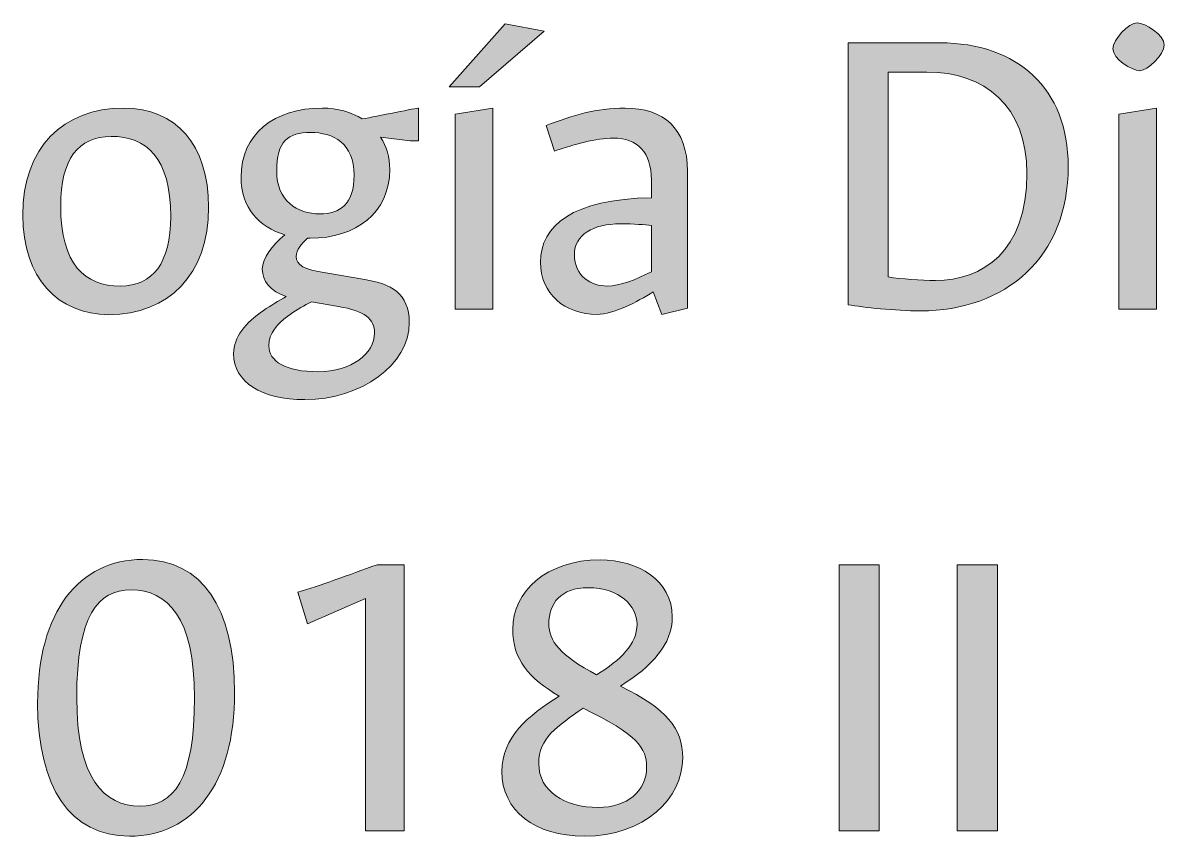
# Model space of a CAD drawing. Header units: inches. Extents: x 5 to 205, y -289 to -24.
# Drawn here: x 86.05 to 92.54, y -75.08 to -70.46 of the extents above; entities that cross this region are included whole.
import ezdxf

# ---------------------------------------------------------------- set-up
doc = ezdxf.new("R2010")
doc.units = ezdxf.units.IN
doc.header["$MEASUREMENT"] = 0
doc.layers.add('Capa 1', color=7, linetype='Continuous')

# ---------------------------------------------------------------- blocks, each defined once
blk = doc.blocks.new('block 15')
at = {"layer": 'Capa 1', "true_color": 0x201815}
h = blk.add_hatch(color=250, dxfattribs=at)
h.dxf.hatch_style = 2
h.paths.add_polyline_path([(88.7953, -70.4653), (89.0152, -70.5072), (88.6495, -70.8234), (88.4766, -70.8234)])
h.paths.add_polyline_path([(88.7236, -72.086), (88.5112, -72.086), (88.5112, -70.9791), (88.7236, -70.9445)])
h = blk.add_hatch(color=250, dxfattribs=at)
h.dxf.hatch_style = 2
edge = h.paths.add_edge_path()
edge.add_spline(control_points=[(92.3856, -70.4603), (92.43, -70.4603), (92.5387, -70.5294), (92.5387, -70.5862), (92.5387, -70.6406), (92.4448, -70.7321), (92.4004, -70.7321), (92.3535, -70.7321), (92.2473, -70.6629), (92.2473, -70.6084), (92.2473, -70.5542), (92.3387, -70.4603), (92.3856, -70.4603)], knot_values=[0, 0, 0, 0, 1, 1, 1, 2, 2, 2, 3, 3, 3, 4, 4, 4, 4], degree=3, periodic=1)
h.paths.add_polyline_path([(92.4943, -70.9445), (92.4943, -72.086), (92.2819, -72.086), (92.2819, -70.9791)])
h = blk.add_hatch(color=250, dxfattribs=at)
h.dxf.hatch_style = 2
edge = h.paths.add_edge_path()
edge.add_spline(control_points=[(91.2647, -70.574), (91.7047, -70.574), (91.9937, -70.8334), (91.9937, -71.2756), (91.9937, -71.7896), (91.6404, -72.0959), (91.1536, -72.0959), (91.0079, -72.0959), (90.8324, -72.0762), (90.7435, -72.0614), (90.7435, -72.0614), (90.7435, -70.574), (90.7435, -70.574), (90.7435, -70.574), (91.2647, -70.574), (91.2647, -70.574)], knot_values=[0, 0, 0, 0, 1, 1, 1, 2, 2, 2, 3, 3, 3, 4, 4, 4, 5, 5, 5, 5], degree=3, periodic=1)
edge = h.paths.add_edge_path()
edge.add_spline(control_points=[(90.9708, -71.9033), (91.0473, -71.9155), (91.1536, -71.9229), (91.2401, -71.9229), (91.5045, -71.9229), (91.7589, -71.7624), (91.7589, -71.3152), (91.7589, -70.9321), (91.5169, -70.7395), (91.1906, -70.7395), (91.1906, -70.7395), (90.9708, -70.7395), (90.9708, -70.7395), (90.9708, -70.7395), (90.9708, -71.9033), (90.9708, -71.9033)], knot_values=[0, 0, 0, 0, 1, 1, 1, 2, 2, 2, 3, 3, 3, 4, 4, 4, 5, 5, 5, 5], degree=3, periodic=1)
h = blk.add_hatch(color=250, dxfattribs=at)
h.dxf.hatch_style = 2
edge = h.paths.add_edge_path()
edge.add_spline(control_points=[(87.6568, -72.5999), (87.4098, -72.5999), (87.2517, -72.5012), (87.2517, -72.338), (87.2517, -72.2466), (87.3184, -72.1627), (87.4221, -72.0934), (87.4617, -72.0662), (87.5085, -72.039), (87.5506, -72.0144), (87.4591, -71.9848), (87.4146, -71.9255), (87.4146, -71.8587), (87.4146, -71.797), (87.4691, -71.7253), (87.5431, -71.6635), (87.3948, -71.6215), (87.2936, -71.508), (87.2936, -71.3374), (87.2936, -71.0928), (87.4815, -70.9445), (87.7557, -70.9445), (87.8422, -70.9445), (87.9212, -70.9667), (87.9829, -71.0063), (88.062, -70.9915), (88.3018, -70.9421), (88.3018, -70.9445), (88.3018, -70.9445), (88.3018, -71.1299), (88.3018, -71.1299), (88.3018, -71.1299), (88.2547, -71.1299), (88.2547, -71.1299), (88.2547, -71.1299), (88.0868, -71.11), (88.0868, -71.11), (88.1214, -71.1619), (88.1386, -71.2237), (88.1386, -71.293), (88.1386, -71.54), (87.9459, -71.6833), (87.6865, -71.6833), (87.6815, -71.6833), (87.6766, -71.6833), (87.6717, -71.6833), (87.637, -71.7153), (87.6074, -71.75), (87.6074, -71.787), (87.6074, -71.8364), (87.6518, -71.8612), (87.7753, -71.8809), (87.7753, -71.8809), (87.9977, -71.9181), (87.9977, -71.9181), (88.1436, -71.9427), (88.2497, -71.9946), (88.2497, -72.1627), (88.2497, -72.4023), (87.9755, -72.5999), (87.6568, -72.5999)], knot_values=[0, 0, 0, 0, 1, 1, 1, 2, 2, 2, 3, 3, 3, 4, 4, 4, 5, 5, 5, 6, 6, 6, 7, 7, 7, 8, 8, 8, 9, 9, 9, 10, 10, 10, 11, 11, 11, 12, 12, 12, 13, 13, 13, 14, 14, 14, 15, 15, 15, 16, 16, 16, 17, 17, 17, 18, 18, 18, 19, 19, 19, 20, 20, 20, 20], degree=3, periodic=1)
edge = h.paths.add_edge_path()
edge.add_spline(control_points=[(88.0522, -72.2219), (88.0522, -72.1429), (87.9977, -72.0959), (87.847, -72.0712), (87.847, -72.0712), (87.6939, -72.044), (87.6939, -72.044), (87.6544, -72.0662), (87.6148, -72.086), (87.5728, -72.1157), (87.4963, -72.1701), (87.4517, -72.2244), (87.4517, -72.2936), (87.4517, -72.3825), (87.5456, -72.4417), (87.7335, -72.4417), (87.9212, -72.4417), (88.0522, -72.338), (88.0522, -72.2219)], knot_values=[0, 0, 0, 0, 1, 1, 1, 2, 2, 2, 3, 3, 3, 4, 4, 4, 5, 5, 5, 6, 6, 6, 6], degree=3, periodic=1)
edge = h.paths.add_edge_path()
edge.add_spline(control_points=[(87.6889, -71.0828), (87.5605, -71.0828), (87.4963, -71.1323), (87.4963, -71.3028), (87.4963, -71.4707), (87.6124, -71.545), (87.7409, -71.545), (87.857, -71.545), (87.9361, -71.4906), (87.9361, -71.325), (87.9361, -71.1447), (87.8174, -71.0828), (87.6889, -71.0828)], knot_values=[0, 0, 0, 0, 1, 1, 1, 2, 2, 2, 3, 3, 3, 4, 4, 4, 4], degree=3, periodic=1)
h = blk.add_hatch(color=250, dxfattribs=at)
h.dxf.hatch_style = 2
edge = h.paths.add_edge_path()
edge.add_spline(control_points=[(86.5432, -72.1181), (86.2542, -72.1157), (86.054, -71.9107), (86.054, -71.5524), (86.054, -71.1693), (86.2814, -70.9445), (86.6273, -70.9445), (86.9237, -70.9445), (87.1091, -71.1497), (87.1091, -71.508), (87.1091, -71.8909), (86.8819, -72.1157), (86.5432, -72.1181)], knot_values=[0, 0, 0, 0, 1, 1, 1, 2, 2, 2, 3, 3, 3, 4, 4, 4, 4], degree=3, periodic=1)
edge = h.paths.add_edge_path()
edge.add_spline(control_points=[(86.5556, -71.1052), (86.3703, -71.1052), (86.269, -71.2336), (86.269, -71.5005), (86.269, -71.834), (86.4075, -71.9551), (86.6075, -71.9551), (86.7928, -71.9551), (86.8941, -71.8242), (86.8941, -71.5598), (86.8941, -71.2261), (86.7558, -71.1052), (86.5556, -71.1052)], knot_values=[0, 0, 0, 0, 1, 1, 1, 2, 2, 2, 3, 3, 3, 4, 4, 4, 4], degree=3, periodic=1)
h = blk.add_hatch(color=250, dxfattribs=at)
h.dxf.hatch_style = 2
edge = h.paths.add_edge_path()
edge.add_spline(control_points=[(89.635, -71.9872), (89.5435, -72.0466), (89.4126, -72.1157), (89.3163, -72.1157), (89.1334, -72.1157), (88.9951, -71.9996), (88.9951, -71.8192), (88.9951, -71.6116), (89.178, -71.4609), (89.6252, -71.4535), (89.6252, -71.4535), (89.6252, -71.3522), (89.6252, -71.3522), (89.6252, -71.1965), (89.5461, -71.115), (89.4102, -71.115), (89.3113, -71.115), (89.1804, -71.1521), (89.0741, -71.1891), (89.0741, -71.1891), (89.0273, -71.0434), (89.0273, -71.0434), (89.1828, -70.9841), (89.3089, -70.9445), (89.4769, -70.9445), (89.6943, -70.9445), (89.8302, -71.0606), (89.8302, -71.3028), (89.8302, -71.3028), (89.8302, -72.081), (89.8302, -72.081), (89.8302, -72.081), (89.6844, -72.1157), (89.6844, -72.1157), (89.6844, -72.1157), (89.635, -71.9872), (89.635, -71.9872)], knot_values=[0, 0, 0, 0, 1, 1, 1, 2, 2, 2, 3, 3, 3, 4, 4, 4, 5, 5, 5, 6, 6, 6, 7, 7, 7, 8, 8, 8, 9, 9, 9, 10, 10, 10, 11, 11, 11, 12, 12, 12, 12], degree=3, periodic=1)
edge = h.paths.add_edge_path()
edge.add_spline(control_points=[(89.6252, -71.8735), (89.6252, -71.8735), (89.6252, -71.6116), (89.6252, -71.6116), (89.5882, -71.6067), (89.5263, -71.6018), (89.4497, -71.6018), (89.2941, -71.6018), (89.1878, -71.6635), (89.1878, -71.7772), (89.1878, -71.8983), (89.2841, -71.9551), (89.3732, -71.9551), (89.4473, -71.9551), (89.5387, -71.9181), (89.6252, -71.8735)], knot_values=[0, 0, 0, 0, 1, 1, 1, 2, 2, 2, 3, 3, 3, 4, 4, 4, 5, 5, 5, 5], degree=3, periodic=1)
h = blk.add_hatch(color=250, dxfattribs=at)
h.dxf.hatch_style = 2
edge = h.paths.add_edge_path()
edge.add_spline(control_points=[(86.6593, -75.079), (86.3258, -75.079), (86.1379, -74.8047), (86.1379, -74.3229), (86.1379, -73.8041), (86.3727, -73.5077), (86.736, -73.5077), (87.0694, -73.5077), (87.2572, -73.7819), (87.2572, -74.2637), (87.2572, -74.7825), (87.0224, -75.079), (86.6593, -75.079)], knot_values=[0, 0, 0, 0, 1, 1, 1, 2, 2, 2, 3, 3, 3, 4, 4, 4, 4], degree=3, periodic=1)
edge = h.paths.add_edge_path()
edge.add_spline(control_points=[(86.6691, -73.6806), (86.4814, -73.6806), (86.3603, -73.8239), (86.3603, -74.2933), (86.3603, -74.7503), (86.516, -74.9084), (86.721, -74.9084), (86.9089, -74.9084), (87.0298, -74.7627), (87.0298, -74.2933), (87.0298, -73.8361), (86.8743, -73.6806), (86.6691, -73.6806)], knot_values=[0, 0, 0, 0, 1, 1, 1, 2, 2, 2, 3, 3, 3, 4, 4, 4, 4], degree=3, periodic=1)
h = blk.add_hatch(color=250, dxfattribs=at)
h.dxf.hatch_style = 2
edge = h.paths.add_edge_path()
edge.add_spline(control_points=[(88.7755, -74.7109), (88.7755, -74.5181), (88.9236, -74.3946), (89.1015, -74.2833), (88.9286, -74.182), (88.8371, -74.0759), (88.8371, -73.9028), (88.8371, -73.6904), (89.0299, -73.5101), (89.3337, -73.5101), (89.5487, -73.5101), (89.7439, -73.6262), (89.7439, -73.8337), (89.7439, -73.9895), (89.6304, -74.113), (89.4498, -74.2266), (89.7118, -74.3576), (89.8033, -74.4638), (89.8033, -74.6342), (89.8033, -74.864), (89.5857, -75.079), (89.2449, -75.079), (88.9606, -75.079), (88.7755, -74.9332), (88.7755, -74.7109)], knot_values=[0, 0, 0, 0, 1, 1, 1, 2, 2, 2, 3, 3, 3, 4, 4, 4, 5, 5, 5, 6, 6, 6, 7, 7, 7, 8, 8, 8, 8], degree=3, periodic=1)
edge = h.paths.add_edge_path()
edge.add_spline(control_points=[(89.5981, -74.6861), (89.5981, -74.5824), (89.5487, -74.5009), (89.2374, -74.3526), (89.0867, -74.4564), (88.9854, -74.5231), (88.9854, -74.6664), (88.9854, -74.8245), (89.1312, -74.9158), (89.3239, -74.9158), (89.4845, -74.9158), (89.5981, -74.8245), (89.5981, -74.6861)], knot_values=[0, 0, 0, 0, 1, 1, 1, 2, 2, 2, 3, 3, 3, 4, 4, 4, 4], degree=3, periodic=1)
edge = h.paths.add_edge_path()
edge.add_spline(control_points=[(89.3141, -74.1624), (89.4524, -74.0759), (89.5437, -73.9895), (89.5437, -73.8758), (89.5437, -73.7719), (89.4474, -73.6682), (89.2647, -73.6682), (89.1114, -73.6682), (89.0423, -73.7571), (89.0423, -73.8732), (89.0423, -73.9696), (89.1065, -74.0535), (89.3141, -74.1624)], knot_values=[0, 0, 0, 0, 1, 1, 1, 2, 2, 2, 3, 3, 3, 4, 4, 4, 4], degree=3, periodic=1)
h = blk.add_hatch(color=250, dxfattribs=at)
h.dxf.hatch_style = 2
edge = h.paths.add_edge_path()
edge.add_spline(control_points=[(88.0003, -75.0493), (88.0003, -75.0493), (88.0003, -73.7299), (88.0003, -73.7299), (88.0003, -73.7299), (87.6717, -73.8732), (87.6717, -73.8732), (87.6717, -73.8732), (87.6174, -73.6928), (87.6174, -73.6928), (87.7385, -73.6582), (87.904, -73.5965), (88.067, -73.5373), (88.067, -73.5373), (88.2203, -73.5373), (88.2203, -73.5373), (88.2203, -73.5373), (88.2203, -75.0493), (88.2203, -75.0493), (88.2203, -75.0493), (88.0003, -75.0493), (88.0003, -75.0493)], knot_values=[0, 0, 0, 0, 1, 1, 1, 2, 2, 2, 3, 3, 3, 4, 4, 4, 5, 5, 5, 6, 6, 6, 7, 7, 7, 7], degree=3, periodic=1)
h = blk.add_hatch(color=250, dxfattribs=at)
h.dxf.hatch_style = 2
h.paths.add_polyline_path([(90.919, -75.0493), (90.6916, -75.0493), (90.6916, -73.5373), (90.919, -73.5373)])
h = blk.add_hatch(color=250, dxfattribs=at)
h.dxf.hatch_style = 2
h.paths.add_polyline_path([(91.5908, -75.0493), (91.3634, -75.0493), (91.3634, -73.5373), (91.5908, -73.5373)])
at = {"layer": 'Capa 1', "lineweight": 0}
for points in [[(88.7953, -70.4653), (89.0152, -70.5072), (88.6495, -70.8234), (88.4766, -70.8234), (88.7953, -70.4653)], [(88.7236, -72.086), (88.5112, -72.086), (88.5112, -70.9791), (88.7236, -70.9445), (88.7236, -72.086)], [(92.4943, -70.9445), (92.4943, -72.086), (92.2819, -72.086), (92.2819, -70.9791), (92.4943, -70.9445)], [(90.919, -75.0493), (90.6916, -75.0493), (90.6916, -73.5373), (90.919, -73.5373), (90.919, -75.0493)], [(91.5908, -75.0493), (91.3634, -75.0493), (91.3634, -73.5373), (91.5908, -73.5373), (91.5908, -75.0493)]]:
    blk.add_lwpolyline(points, dxfattribs=at)
for points, knots in [([(92.3856, -70.4603), (92.43, -70.4603), (92.5387, -70.5294), (92.5387, -70.5862), (92.5387, -70.6406), (92.4448, -70.7321), (92.4004, -70.7321), (92.3535, -70.7321), (92.2473, -70.6629), (92.2473, -70.6084), (92.2473, -70.5542), (92.3387, -70.4603), (92.3856, -70.4603)], [0, 0, 0, 0, 1, 1, 1, 2, 2, 2, 3, 3, 3, 4, 4, 4, 4]), ([(91.2647, -70.574), (91.7047, -70.574), (91.9937, -70.8334), (91.9937, -71.2756), (91.9937, -71.7896), (91.6404, -72.0959), (91.1536, -72.0959), (91.0079, -72.0959), (90.8324, -72.0762), (90.7435, -72.0614), (90.7435, -72.0614), (90.7435, -70.574), (90.7435, -70.574), (90.7435, -70.574), (91.2647, -70.574), (91.2647, -70.574)], [0, 0, 0, 0, 1, 1, 1, 2, 2, 2, 3, 3, 3, 4, 4, 4, 5, 5, 5, 5]), ([(90.9708, -71.9033), (91.0473, -71.9155), (91.1536, -71.9229), (91.2401, -71.9229), (91.5045, -71.9229), (91.7589, -71.7624), (91.7589, -71.3152), (91.7589, -70.9321), (91.5169, -70.7395), (91.1906, -70.7395), (91.1906, -70.7395), (90.9708, -70.7395), (90.9708, -70.7395), (90.9708, -70.7395), (90.9708, -71.9033), (90.9708, -71.9033)], [0, 0, 0, 0, 1, 1, 1, 2, 2, 2, 3, 3, 3, 4, 4, 4, 5, 5, 5, 5]), ([(87.6568, -72.5999), (87.4098, -72.5999), (87.2517, -72.5012), (87.2517, -72.338), (87.2517, -72.2466), (87.3184, -72.1627), (87.4221, -72.0934), (87.4617, -72.0662), (87.5085, -72.039), (87.5506, -72.0144), (87.4591, -71.9848), (87.4146, -71.9255), (87.4146, -71.8587), (87.4146, -71.797), (87.4691, -71.7253), (87.5431, -71.6635), (87.3948, -71.6215), (87.2936, -71.508), (87.2936, -71.3374), (87.2936, -71.0928), (87.4815, -70.9445), (87.7557, -70.9445), (87.8422, -70.9445), (87.9212, -70.9667), (87.9829, -71.0063), (88.062, -70.9915), (88.3018, -70.9421), (88.3018, -70.9445), (88.3018, -70.9445), (88.3018, -71.1299), (88.3018, -71.1299), (88.3018, -71.1299), (88.2547, -71.1299), (88.2547, -71.1299), (88.2547, -71.1299), (88.0868, -71.11), (88.0868, -71.11), (88.1214, -71.1619), (88.1386, -71.2237), (88.1386, -71.293), (88.1386, -71.54), (87.9459, -71.6833), (87.6865, -71.6833), (87.6815, -71.6833), (87.6766, -71.6833), (87.6717, -71.6833), (87.637, -71.7153), (87.6074, -71.75), (87.6074, -71.787), (87.6074, -71.8364), (87.6518, -71.8612), (87.7753, -71.8809), (87.7753, -71.8809), (87.9977, -71.9181), (87.9977, -71.9181), (88.1436, -71.9427), (88.2497, -71.9946), (88.2497, -72.1627), (88.2497, -72.4023), (87.9755, -72.5999), (87.6568, -72.5999)], [0, 0, 0, 0, 1, 1, 1, 2, 2, 2, 3, 3, 3, 4, 4, 4, 5, 5, 5, 6, 6, 6, 7, 7, 7, 8, 8, 8, 9, 9, 9, 10, 10, 10, 11, 11, 11, 12, 12, 12, 13, 13, 13, 14, 14, 14, 15, 15, 15, 16, 16, 16, 17, 17, 17, 18, 18, 18, 19, 19, 19, 20, 20, 20, 20]), ([(86.5432, -72.1181), (86.2542, -72.1157), (86.054, -71.9107), (86.054, -71.5524), (86.054, -71.1693), (86.2814, -70.9445), (86.6273, -70.9445), (86.9237, -70.9445), (87.1091, -71.1497), (87.1091, -71.508), (87.1091, -71.8909), (86.8819, -72.1157), (86.5432, -72.1181)], [0, 0, 0, 0, 1, 1, 1, 2, 2, 2, 3, 3, 3, 4, 4, 4, 4]), ([(89.635, -71.9872), (89.5435, -72.0466), (89.4126, -72.1157), (89.3163, -72.1157), (89.1334, -72.1157), (88.9951, -71.9996), (88.9951, -71.8192), (88.9951, -71.6116), (89.178, -71.4609), (89.6252, -71.4535), (89.6252, -71.4535), (89.6252, -71.3522), (89.6252, -71.3522), (89.6252, -71.1965), (89.5461, -71.115), (89.4102, -71.115), (89.3113, -71.115), (89.1804, -71.1521), (89.0741, -71.1891), (89.0741, -71.1891), (89.0273, -71.0434), (89.0273, -71.0434), (89.1828, -70.9841), (89.3089, -70.9445), (89.4769, -70.9445), (89.6943, -70.9445), (89.8302, -71.0606), (89.8302, -71.3028), (89.8302, -71.3028), (89.8302, -72.081), (89.8302, -72.081), (89.8302, -72.081), (89.6844, -72.1157), (89.6844, -72.1157), (89.6844, -72.1157), (89.635, -71.9872), (89.635, -71.9872)], [0, 0, 0, 0, 1, 1, 1, 2, 2, 2, 3, 3, 3, 4, 4, 4, 5, 5, 5, 6, 6, 6, 7, 7, 7, 8, 8, 8, 9, 9, 9, 10, 10, 10, 11, 11, 11, 12, 12, 12, 12]), ([(86.5556, -71.1052), (86.3703, -71.1052), (86.269, -71.2336), (86.269, -71.5005), (86.269, -71.834), (86.4075, -71.9551), (86.6075, -71.9551), (86.7928, -71.9551), (86.8941, -71.8242), (86.8941, -71.5598), (86.8941, -71.2261), (86.7558, -71.1052), (86.5556, -71.1052)], [0, 0, 0, 0, 1, 1, 1, 2, 2, 2, 3, 3, 3, 4, 4, 4, 4]), ([(87.6889, -71.0828), (87.5605, -71.0828), (87.4963, -71.1323), (87.4963, -71.3028), (87.4963, -71.4707), (87.6124, -71.545), (87.7409, -71.545), (87.857, -71.545), (87.9361, -71.4906), (87.9361, -71.325), (87.9361, -71.1447), (87.8174, -71.0828), (87.6889, -71.0828)], [0, 0, 0, 0, 1, 1, 1, 2, 2, 2, 3, 3, 3, 4, 4, 4, 4]), ([(89.6252, -71.8735), (89.6252, -71.8735), (89.6252, -71.6116), (89.6252, -71.6116), (89.5882, -71.6067), (89.5263, -71.6018), (89.4497, -71.6018), (89.2941, -71.6018), (89.1878, -71.6635), (89.1878, -71.7772), (89.1878, -71.8983), (89.2841, -71.9551), (89.3732, -71.9551), (89.4473, -71.9551), (89.5387, -71.9181), (89.6252, -71.8735)], [0, 0, 0, 0, 1, 1, 1, 2, 2, 2, 3, 3, 3, 4, 4, 4, 5, 5, 5, 5]), ([(88.0522, -72.2219), (88.0522, -72.1429), (87.9977, -72.0959), (87.847, -72.0712), (87.847, -72.0712), (87.6939, -72.044), (87.6939, -72.044), (87.6544, -72.0662), (87.6148, -72.086), (87.5728, -72.1157), (87.4963, -72.1701), (87.4517, -72.2244), (87.4517, -72.2936), (87.4517, -72.3825), (87.5456, -72.4417), (87.7335, -72.4417), (87.9212, -72.4417), (88.0522, -72.338), (88.0522, -72.2219)], [0, 0, 0, 0, 1, 1, 1, 2, 2, 2, 3, 3, 3, 4, 4, 4, 5, 5, 5, 6, 6, 6, 6]), ([(86.6593, -75.079), (86.3258, -75.079), (86.1379, -74.8047), (86.1379, -74.3229), (86.1379, -73.8041), (86.3727, -73.5077), (86.736, -73.5077), (87.0694, -73.5077), (87.2572, -73.7819), (87.2572, -74.2637), (87.2572, -74.7825), (87.0224, -75.079), (86.6593, -75.079)], [0, 0, 0, 0, 1, 1, 1, 2, 2, 2, 3, 3, 3, 4, 4, 4, 4]), ([(88.7755, -74.7109), (88.7755, -74.5181), (88.9236, -74.3946), (89.1015, -74.2833), (88.9286, -74.182), (88.8371, -74.0759), (88.8371, -73.9028), (88.8371, -73.6904), (89.0299, -73.5101), (89.3337, -73.5101), (89.5487, -73.5101), (89.7439, -73.6262), (89.7439, -73.8337), (89.7439, -73.9895), (89.6304, -74.113), (89.4498, -74.2266), (89.7118, -74.3576), (89.8033, -74.4638), (89.8033, -74.6342), (89.8033, -74.864), (89.5857, -75.079), (89.2449, -75.079), (88.9606, -75.079), (88.7755, -74.9332), (88.7755, -74.7109)], [0, 0, 0, 0, 1, 1, 1, 2, 2, 2, 3, 3, 3, 4, 4, 4, 5, 5, 5, 6, 6, 6, 7, 7, 7, 8, 8, 8, 8]), ([(88.0003, -75.0493), (88.0003, -75.0493), (88.0003, -73.7299), (88.0003, -73.7299), (88.0003, -73.7299), (87.6717, -73.8732), (87.6717, -73.8732), (87.6717, -73.8732), (87.6174, -73.6928), (87.6174, -73.6928), (87.7385, -73.6582), (87.904, -73.5965), (88.067, -73.5373), (88.067, -73.5373), (88.2203, -73.5373), (88.2203, -73.5373), (88.2203, -73.5373), (88.2203, -75.0493), (88.2203, -75.0493), (88.2203, -75.0493), (88.0003, -75.0493), (88.0003, -75.0493)], [0, 0, 0, 0, 1, 1, 1, 2, 2, 2, 3, 3, 3, 4, 4, 4, 5, 5, 5, 6, 6, 6, 7, 7, 7, 7]), ([(86.6691, -73.6806), (86.4814, -73.6806), (86.3603, -73.8239), (86.3603, -74.2933), (86.3603, -74.7503), (86.516, -74.9084), (86.721, -74.9084), (86.9089, -74.9084), (87.0298, -74.7627), (87.0298, -74.2933), (87.0298, -73.8361), (86.8743, -73.6806), (86.6691, -73.6806)], [0, 0, 0, 0, 1, 1, 1, 2, 2, 2, 3, 3, 3, 4, 4, 4, 4]), ([(89.3141, -74.1624), (89.4524, -74.0759), (89.5437, -73.9895), (89.5437, -73.8758), (89.5437, -73.7719), (89.4474, -73.6682), (89.2647, -73.6682), (89.1114, -73.6682), (89.0423, -73.7571), (89.0423, -73.8732), (89.0423, -73.9696), (89.1065, -74.0535), (89.3141, -74.1624)], [0, 0, 0, 0, 1, 1, 1, 2, 2, 2, 3, 3, 3, 4, 4, 4, 4]), ([(89.5981, -74.6861), (89.5981, -74.5824), (89.5487, -74.5009), (89.2374, -74.3526), (89.0867, -74.4564), (88.9854, -74.5231), (88.9854, -74.6664), (88.9854, -74.8245), (89.1312, -74.9158), (89.3239, -74.9158), (89.4845, -74.9158), (89.5981, -74.8245), (89.5981, -74.6861)], [0, 0, 0, 0, 1, 1, 1, 2, 2, 2, 3, 3, 3, 4, 4, 4, 4])]:
    blk.add_open_spline(points, degree=3, knots=knots, dxfattribs=at)

msp = doc.modelspace()

# ---------------------------------------------------------------- block references
at = {"layer": 'Capa 1'}
msp.add_blockref('block 15', (0, 0), dxfattribs=at)

doc.saveas('drawing.dxf')
